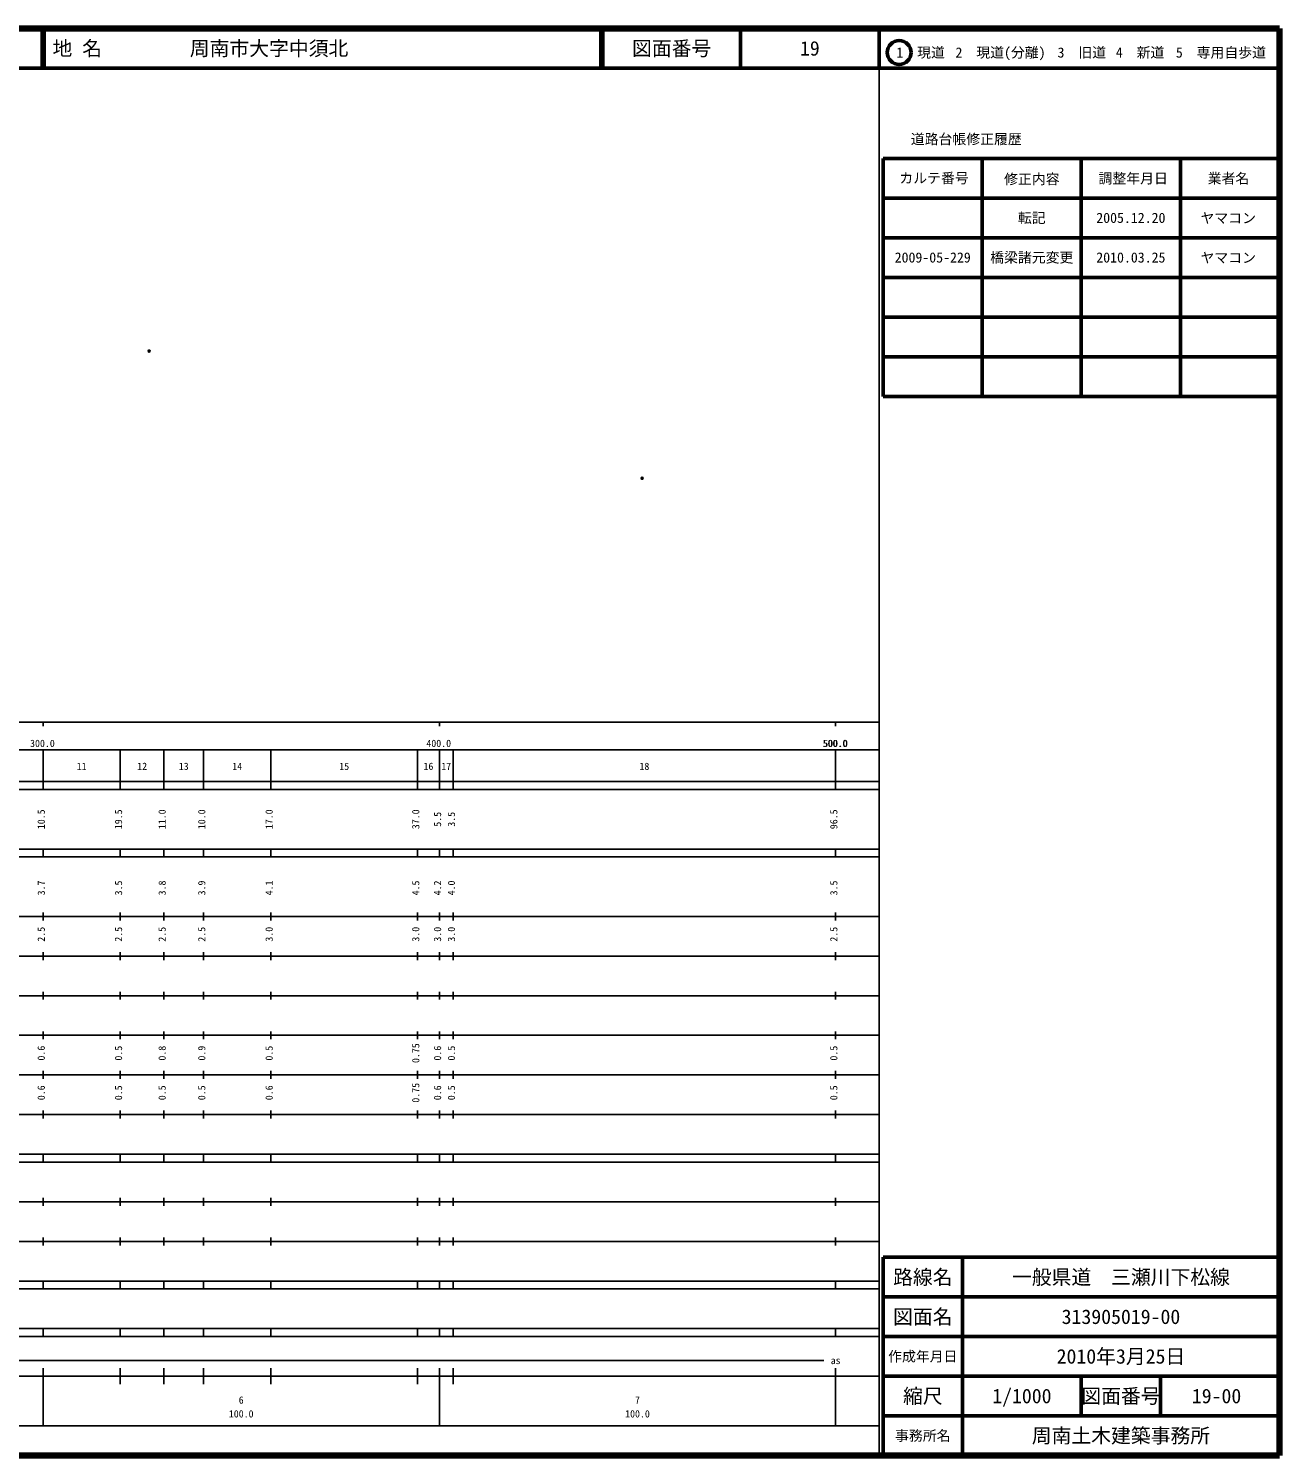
# Model space of a CAD drawing. Units: millimetres on the paper. Extents: x 40 to 680, y 20 to 380.
# Drawn here: x 364.3 to 680, y 20 to 380 of the extents above; entities that cross this region are included whole.
import ezdxf
from ezdxf.enums import TextEntityAlignment as Align

# ---------------------------------------------------------------- set-up
doc = ezdxf.new("R2010")
doc.units = ezdxf.units.MM
doc.header["$PDMODE"] = 32
doc.header["$PDSIZE"] = 0.5
doc.layers.add('M-OTRS', color=6, linetype='Continuous')
doc.layers.add('M-TTL-TXT', color=7, linetype='Continuous')
for name, color, linetype, lineweight in [('M-TTL', 2, 'Continuous', 140), ('M-TTL-BAND', 7, 'Continuous', 25), ('M-TTL-FRAM', 2, 'Continuous', 50), ('M-TTL-LINE', 7, 'Continuous', 50)]:
    doc.layers.add(name, color=color, linetype=linetype, lineweight=lineweight)
doc.styles.add('ＭＳ ゴシック', font='')
doc.styles.get('ＭＳ ゴシック').set_extended_font_data('MS Gothic')

msp = doc.modelspace()

# ---------------------------------------------------------------- linework, layer by layer
at = {"layer": 'M-OTRS'}
for p in [(394.755, 298.64), (519.168, 266.524)]:
    msp.add_point(p, dxfattribs=at)
at = {"layer": 'M-TTL'}
for p, q in [((680, 380), (40, 380)), ((680, 20), (680, 380)), ((40, 20), (680, 20))]:
    msp.add_line(p, q, dxfattribs=at)
at = {"layer": 'M-TTL-BAND'}
for p, q in [((579, 20), (579, 370)), ((40, 205), (579, 205)), ((368, 205), (368, 204)), ((468, 205), (468, 204)), ((568, 205), (568, 204)), ((68, 198), (579, 198)), ((368, 188), (368, 198)), ((387.5, 188), (387.5, 198)), ((398.5, 188), (398.5, 198)), ((408.5, 188), (408.5, 198)), ((425.5, 188), (425.5, 198)), ((462.5, 188), (462.5, 198)), ((468, 188), (468, 198)), ((471.5, 188), (471.5, 198)), ((568, 188), (568, 198)), ((40, 190), (579, 190)), ((40, 188), (579, 188)), ((40, 173), (579, 173)), ((368, 171), (368, 173)), ((387.5, 171), (387.5, 173)), ((398.5, 171), (398.5, 173)), ((408.5, 171), (408.5, 173)), ((425.5, 171), (425.5, 173)), ((462.5, 171), (462.5, 173)), ((468, 171), (468, 173)), ((471.5, 171), (471.5, 173)), ((568, 171), (568, 173)), ((40, 171), (579, 171)), ((40, 156), (579, 156)), ((368, 155), (368, 157)), ((387.5, 155), (387.5, 157)), ((398.5, 155), (398.5, 157)), ((408.5, 155), (408.5, 157)), ((425.5, 155), (425.5, 157)), ((462.5, 155), (462.5, 157)), ((468, 155), (468, 157)), ((471.5, 155), (471.5, 157)), ((568, 155), (568, 157)), ((46, 146), (579, 146)), ((368, 145), (368, 147)), ((387.5, 145), (387.5, 147)), ((398.5, 145), (398.5, 147)), ((408.5, 145), (408.5, 147)), ((425.5, 145), (425.5, 147)), ((462.5, 145), (462.5, 147)), ((468, 145), (468, 147)), ((471.5, 145), (471.5, 147)), ((568, 145), (568, 147)), ((368, 135), (368, 137)), ((387.5, 135), (387.5, 137)), ((398.5, 135), (398.5, 137)), ((408.5, 135), (408.5, 137)), ((425.5, 135), (425.5, 137)), ((462.5, 135), (462.5, 137)), ((468, 135), (468, 137)), ((471.5, 135), (471.5, 137)), ((568, 135), (568, 137)), ((52, 136), (579, 136)), ((46, 126), (579, 126)), ((368, 125), (368, 127)), ((387.5, 125), (387.5, 127)), ((398.5, 125), (398.5, 127)), ((408.5, 125), (408.5, 127)), ((425.5, 125), (425.5, 127)), ((462.5, 125), (462.5, 127)), ((468, 125), (468, 127)), ((471.5, 125), (471.5, 127)), ((568, 125), (568, 127)), ((52, 116), (579, 116)), ((368, 115), (368, 117)), ((387.5, 115), (387.5, 117)), ((398.5, 115), (398.5, 117)), ((408.5, 115), (408.5, 117)), ((425.5, 115), (425.5, 117)), ((462.5, 115), (462.5, 117)), ((468, 115), (468, 117)), ((471.5, 115), (471.5, 117)), ((568, 115), (568, 117)), ((46, 106), (579, 106)), ((368, 105), (368, 107)), ((387.5, 105), (387.5, 107)), ((398.5, 105), (398.5, 107)), ((408.5, 105), (408.5, 107)), ((425.5, 105), (425.5, 107)), ((462.5, 105), (462.5, 107)), ((468, 105), (468, 107)), ((471.5, 105), (471.5, 107)), ((568, 105), (568, 107)), ((40, 96), (579, 96)), ((40, 94), (579, 94)), ((368, 94), (368, 96)), ((387.5, 94), (387.5, 96)), ((398.5, 94), (398.5, 96)), ((408.5, 94), (408.5, 96)), ((425.5, 94), (425.5, 96)), ((462.5, 94), (462.5, 96)), ((468, 94), (468, 96)), ((471.5, 94), (471.5, 96)), ((568, 94), (568, 96)), ((49, 84), (579, 84)), ((368, 83), (368, 85)), ((387.5, 83), (387.5, 85)), ((398.5, 83), (398.5, 85)), ((408.5, 83), (408.5, 85)), ((425.5, 83), (425.5, 85)), ((462.5, 83), (462.5, 85)), ((468, 83), (468, 85)), ((471.5, 83), (471.5, 85)), ((568, 83), (568, 85)), ((40, 74), (579, 74)), ((368, 73), (368, 75)), ((387.5, 73), (387.5, 75)), ((398.5, 73), (398.5, 75)), ((408.5, 73), (408.5, 75)), ((425.5, 73), (425.5, 75)), ((462.5, 73), (462.5, 75)), ((468, 73), (468, 75)), ((471.5, 73), (471.5, 75)), ((568, 73), (568, 75)), ((40, 64), (579, 64)), ((40, 62), (579, 62)), ((368, 62), (368, 64)), ((387.5, 62), (387.5, 64)), ((398.5, 62), (398.5, 64)), ((408.5, 62), (408.5, 64)), ((425.5, 62), (425.5, 64)), ((462.5, 62), (462.5, 64)), ((468, 62), (468, 64)), ((471.5, 62), (471.5, 64)), ((568, 62), (568, 64)), ((40, 52), (579, 52)), ((368, 50), (368, 52)), ((387.5, 50), (387.5, 52)), ((398.5, 50), (398.5, 52)), ((408.5, 50), (408.5, 52)), ((425.5, 50), (425.5, 52)), ((462.5, 50), (462.5, 52)), ((468, 50), (468, 52)), ((471.5, 50), (471.5, 52)), ((568, 50), (568, 52)), ((40, 50), (579, 50)), ((71, 44), (565, 44)), ((40, 40), (579, 40)), ((368, 27.5), (368, 42)), ((387.5, 38), (387.5, 42)), ((398.5, 38), (398.5, 42)), ((408.5, 38), (408.5, 42)), ((425.5, 38), (425.5, 42)), ((462.5, 38), (462.5, 42)), ((468, 27.5), (468, 42)), ((471.5, 38), (471.5, 42)), ((568, 27.5), (568, 42)), ((68, 27.5), (579, 27.5))]:
    msp.add_line(p, q, dxfattribs=at)
at = {"layer": 'M-TTL-FRAM'}
for p, q in [((580, 347.197), (580, 287.197)), ((580, 347.197), (680, 347.197)), ((580, 287.197), (680, 287.197)), ((680, 70), (580, 70)), ((580, 70), (580, 20))]:
    msp.add_line(p, q, dxfattribs=at)
at = {"layer": 'M-TTL-LINE'}
for p, q in [((367.75, 380), (367.75, 370)), ((368.25, 380), (368.25, 370)), ((508.747, 380), (508.747, 370)), ((509.247, 380), (509.247, 370)), ((543.997, 380), (543.997, 370)), ((579, 380), (579, 370)), ((40, 370), (680, 370)), ((605, 347.197), (605, 287.197)), ((630, 347.197), (630, 287.197)), ((655, 347.197), (655, 287.197)), ((580, 337.197), (680, 337.197)), ((580, 327.197), (680, 327.197)), ((580, 317.197), (680, 317.197)), ((580, 307.197), (680, 307.197)), ((580, 297.197), (680, 297.197)), ((600, 70), (600, 20)), ((680, 60), (580, 60)), ((680, 50), (580, 50)), ((680, 40), (580, 40)), ((630, 40), (630, 30)), ((650, 40), (650, 30)), ((680, 30), (580, 30))]:
    msp.add_line(p, q, dxfattribs=at)
msp.add_circle((584.031, 373.958), 3, dxfattribs=at)

# ---------------------------------------------------------------- texts
at = {"layer": 'M-TTL-BAND', "style": 'ＭＳ ゴシック'}
for s, p in [('300.0', (367.844, 198.195)), ('400.0', (467.844, 198.195)), ('500.0', (567.844, 198.195)), ('500.0', (568, 198.195)), ('11', (377.75, 192.405)), ('12', (393, 192.405)), ('13', (403.5, 192.405)), ('14', (417, 192.405)), ('15', (444, 192.405)), ('16', (465.25, 192.405)), ('17', (469.75, 192.405)), ('18', (519.75, 192.405)), ('as', (568, 42.5)), ('6', (418, 32.523)), ('7', (518, 32.523)), ('100.0', (418, 29.033)), ('100.0', (518, 29.033))]:
    msp.add_text(s, height=1.833, dxfattribs=at).set_placement(p, align=Align.BOTTOM_CENTER)
for s, p in [('10.5', (369, 180.5)), ('19.5', (388.5, 180.5)), ('11.0', (399.5, 180.5)), ('10.0', (409.5, 180.5)), ('17.0', (426.5, 180.5)), ('37.0', (463.5, 180.5)), ('5.5', (469, 180.5)), ('3.5', (472.5, 180.5)), ('96.5', (569, 180.5)), ('3.7', (369, 163.174)), ('3.5', (388.5, 163.174)), ('3.8', (399.5, 163.174)), ('3.9', (409.5, 163.174)), ('4.1', (426.5, 163.174)), ('4.5', (463.5, 163.174)), ('4.2', (469, 163.174)), ('4.0', (472.5, 163.174)), ('3.5', (569, 163.174)), ('2.5', (369, 151.5)), ('2.5', (388.5, 151.5)), ('2.5', (399.5, 151.5)), ('2.5', (409.5, 151.5)), ('3.0', (426.5, 151.5)), ('3.0', (463.5, 151.5)), ('3.0', (469, 151.5)), ('3.0', (472.5, 151.5)), ('2.5', (569, 151.5)), ('0.6', (369, 121.5)), ('0.5', (388.5, 121.5)), ('0.8', (399.5, 121.5)), ('0.9', (409.5, 121.5)), ('0.5', (426.5, 121.5)), ('0.75', (463.5, 121.5)), ('0.6', (469, 121.5)), ('0.5', (472.5, 121.5)), ('0.5', (569, 121.5)), ('0.6', (369, 111.5)), ('0.5', (388.5, 111.5)), ('0.5', (399.5, 111.5)), ('0.5', (409.5, 111.5)), ('0.6', (426.5, 111.5)), ('0.75', (463.5, 111.5)), ('0.6', (469, 111.5)), ('0.5', (472.5, 111.5)), ('0.5', (569, 111.5))]:
    msp.add_text(s, height=1.833, rotation=90, dxfattribs=at).set_placement(p, align=Align.BOTTOM_CENTER)
at = {"layer": 'M-TTL-TXT', "style": 'ＭＳ ゴシック'}
for s, p in [('地 名', (370.38, 375)), ('周南市大字中須北', (405.024, 375))]:
    msp.add_text(s, height=3.666, dxfattribs=at).set_placement(p, align=Align.MIDDLE_LEFT)
for s, height, p in [('図面番号', 3.666, (526.622, 375)), ('19', 3.666, (561.497, 375)), ('1\u3000現道', 2.566, (589.448, 373.958)), ('2\u3000現道(分離)', 2.566, (609.619, 373.958)), ('3\u3000旧道', 2.566, (630.121, 373.958)), ('4\u3000新道', 2.566, (644.824, 373.958)), ('5\u3000専用自歩道', 2.566, (665.228, 373.958)), ('道路台帳修正履歴', 2.566, (600.968, 352.113)), ('カルテ番号', 2.566, (592.839, 342.277)), ('修正内容', 2.566, (617.509, 342.023)), ('調整年月日', 2.566, (643.089, 342.197)), ('業者名', 2.566, (667.134, 342.197)), ('転記', 2.566, (617.5, 332.245)), ('2005.12.20', 2.566, (642.5, 332.245)), ('ヤマコン', 2.566, (667.077, 332.189)), ('2009-05-229', 2.566, (592.5, 322.245)), ('橋梁諸元変更', 2.566, (617.5, 322.245)), ('2010.03.25', 2.566, (642.5, 322.245)), ('ヤマコン', 2.566, (667.077, 322.189)), ('路線名', 3.666, (590, 65)), ('路線名', 3.666, (590, 65)), ('一般県道\u3000三瀬川下松線', 3.666, (640, 65)), ('図面名', 3.666, (590, 55)), ('図面名', 3.666, (590, 55)), ('313905019-00', 3.666, (640, 55)), ('2010年3月25日', 3.666, (640, 45)), ('作成年月日', 2.566, (590, 45)), ('作成年月日', 2.566, (590, 45)), ('縮尺', 3.666, (590, 35)), ('縮尺', 3.666, (590, 35)), ('1/1000', 3.666, (615, 35)), ('図面番号', 3.666, (640, 35)), ('図面番号', 3.666, (640, 35)), ('19-00', 3.666, (664.125, 35)), ('事務所名', 2.566, (590, 25)), ('事務所名', 2.566, (590, 25)), ('周南土木建築事務所', 3.666, (640, 25))]:
    msp.add_text(s, height=height, dxfattribs=at).set_placement(p, align=Align.MIDDLE_CENTER)

doc.saveas('drawing.dxf')
